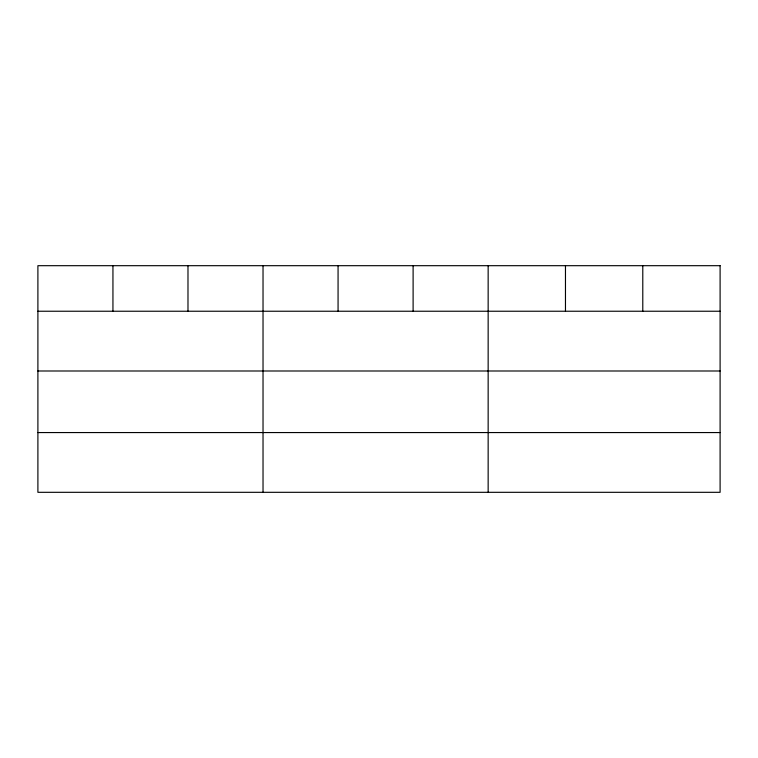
<?xml version="1.0" encoding="UTF-8"?>
<svg xmlns="http://www.w3.org/2000/svg" width="758" height="758" viewBox="0 0 758 758"><rect width="100%" height="100%" fill="white"/><g stroke="black" fill="none" stroke-linecap="round" stroke-linejoin="round"><path stroke-width="1.14" d="M37.9 311.235L720.1 311.235M37.9 370.994L720.1 370.994M37.9 432.562L720.1 432.562M642.784 265.688L642.784 311.235M565.468 265.688L565.468 311.235M488.152 265.688L488.152 492.312M413.11 265.688L413.11 311.235M338.068 265.688L338.068 311.235M263.026 265.688L263.026 492.312M187.984 265.688L187.984 311.235M112.942 265.688L112.942 311.235M720.1 265.688L37.9 265.688L37.9 492.312L720.1 492.312L720.1 265.688"/></g></svg>
